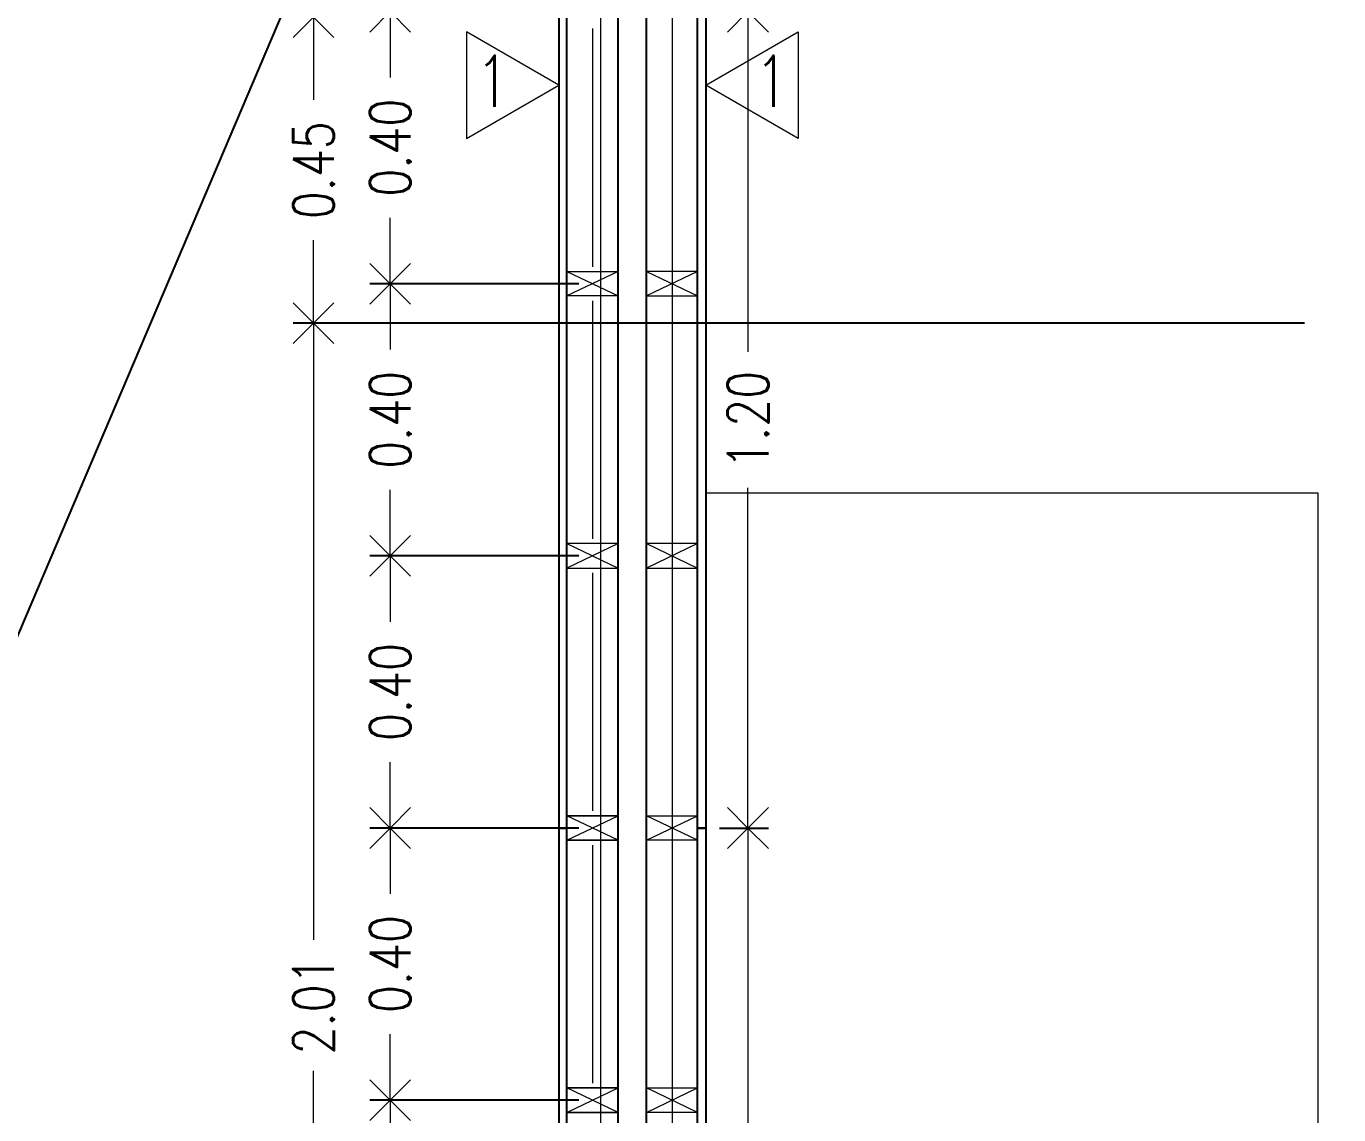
# Model space of a CAD drawing. Header units: metres. Extents: x -2 to 612, y -64 to 156.
# Drawn here: x 469.147 to 471.076, y 47.64 to 49.24 of the extents above; entities that cross this region are included whole.
import ezdxf

# ---------------------------------------------------------------- set-up
doc = ezdxf.new("R2010")
doc.units = ezdxf.units.M
doc.header["$LTSCALE"] = 5
doc.header["$MEASUREMENT"] = 0
doc.layers.get('0').update_dxf_attribs({"color": 30})
doc.layers.get('DEFPOINTS').update_dxf_attribs({"color": 210})
for name, color, linetype, lineweight in [('A-ANNO-DIMS', 3, 'Continuous', 18), ('A-ANNO-SYMB', 3, 'Continuous', 18), ('A-ANNO-TEXT', 3, 'Continuous', 18), ('A-DETL-MCUT', 4, 'Continuous', 25), ('A-ELEV-MBE2', 4, 'Continuous', 25), ('A-FURN', 8, 'Continuous', 18), ('A-WALL-PATT', 8, 'Continuous', 18), ('A-WALL-STUD', 3, 'Continuous', 18)]:
    doc.layers.add(name, color=color, linetype=linetype, lineweight=lineweight)
doc.styles.add('E-ROMANS', font='romans.shx', dxfattribs={"width": 0.8})
doc.dimstyles.new('E-0050_ARW_12', dxfattribs={"dimscale": 0.001, "dimtxt": 60, "dimasz": 60, "dimexe": 30, "dimexo": 20, "dimgap": 30, "dimtad": 0, "dimzin": 0, "dimdsep": 46, "dimtxsty": 'E-ROMANS', "dimblk": 'OPEN90', "dimcen": 30, "dimclrd": 256, "dimclre": 256, "dimclrt": 256, "dimadec": 0, "dimazin": 0, "dimtfac": 1, "dimtmove": 1, "dimatfit": 3, "dimldrblk": 'OPEN90', "dimfxl": 1, "dimtfill": 1, "dimtolj": 1, "dimtzin": 0, "dimlwd": -1, "dimarcsym": 0})

# ---------------------------------------------------------------- blocks, each defined once
blk = doc.blocks.new('_Open90')
at = {"color": 0, "linetype": 'ByBlock', "lineweight": -2}
for p, q in [((-0.5, 0.5), (0, 0)), ((0, 0), (-1, 0)), ((0, 0), (-0.5, -0.5))]:
    blk.add_line(p, q, dxfattribs=at)
blk = doc.blocks.new('*D1304')
at = {"layer": 'A-ANNO-DIMS', "lineweight": -2, "transparency": 16777216}
for p, q in [((470.1656, 48.0615), (470.2375, 48.0615)), ((470.1656, 46.8615), (470.2375, 46.8615))]:
    blk.add_line(p, q, dxfattribs=at)
at = {"layer": 'A-ANNO-DIMS', "transparency": 16777216}
for p, q in [((470.2075, 48.0015), (470.2075, 47.5613)), ((470.2075, 46.9215), (470.2075, 47.3618))]:
    blk.add_line(p, q, dxfattribs=at)
at = {"layer": 'DEFPOINTS', "color": 0, "transparency": 16777216}
for p in [(470.1456, 48.0615), (470.2075, 48.0615), (470.1456, 46.8615)]:
    blk.add_point(p, dxfattribs=at)
at = {"layer": 'A-ANNO-DIMS', "transparency": 16777216, "xscale": 0.06, "yscale": 0.06, "zscale": 0.06}
for p, rotation in [((470.2075, 48.0615), 90), ((470.2075, 46.8615), 270)]:
    blk.add_blockref('_Open90', p, dxfattribs=dict(at, rotation=rotation))
at = {"layer": 'A-ANNO-DIMS', "transparency": 16777216, "insert": (470.2075, 47.4615), "char_height": 0.06, "attachment_point": 5, "rotation": 90, "style": 'E-ROMANS', "bg_fill": 3, "box_fill_scale": 1.25, "bg_fill_color": 256, "bg_fill_true_color": 13158600, "bg_fill_transparency": 0}
blk.add_mtext('\\A1;1.20', dxfattribs=at)
blk = doc.blocks.new('*D1305')
at = {"layer": 'A-ANNO-DIMS', "lineweight": -2, "transparency": 16777216}
for p, q in [((470.1656, 49.2615), (470.2375, 49.2615)), ((470.1656, 48.0615), (470.2375, 48.0615))]:
    blk.add_line(p, q, dxfattribs=at)
at = {"layer": 'A-ANNO-DIMS', "transparency": 16777216}
for p, q in [((470.2075, 49.2015), (470.2075, 48.7613)), ((470.2075, 48.1215), (470.2075, 48.5618))]:
    blk.add_line(p, q, dxfattribs=at)
at = {"layer": 'DEFPOINTS', "color": 0, "transparency": 16777216}
for p in [(470.1456, 49.2615), (470.2075, 49.2615), (470.1456, 48.0615)]:
    blk.add_point(p, dxfattribs=at)
at = {"layer": 'A-ANNO-DIMS', "transparency": 16777216, "xscale": 0.06, "yscale": 0.06, "zscale": 0.06}
for p, rotation in [((470.2075, 49.2615), 90), ((470.2075, 48.0615), 270)]:
    blk.add_blockref('_Open90', p, dxfattribs=dict(at, rotation=rotation))
at = {"layer": 'A-ANNO-DIMS', "transparency": 16777216, "insert": (470.2075, 48.6615), "char_height": 0.06, "attachment_point": 5, "rotation": 90, "style": 'E-ROMANS', "bg_fill": 3, "box_fill_scale": 1.25, "bg_fill_color": 256, "bg_fill_true_color": 13158600, "bg_fill_transparency": 0}
blk.add_mtext('\\A1;1.20', dxfattribs=at)
blk = doc.blocks.new('*D742')
at = {"layer": 'A-ANNO-DIMS', "lineweight": -2, "transparency": 16777216}
for p, q in [((469.9591, 47.6615), (469.6517, 47.6615)), ((469.9591, 47.2614), (469.6517, 47.2614))]:
    blk.add_line(p, q, dxfattribs=at)
at = {"layer": 'A-ANNO-DIMS', "transparency": 16777216}
for p, q in [((469.6817, 47.6015), (469.6817, 47.5646)), ((469.6817, 47.3214), (469.6817, 47.3583))]:
    blk.add_line(p, q, dxfattribs=at)
at = {"layer": 'DEFPOINTS', "color": 0, "transparency": 16777216}
for p in [(469.6817, 47.6615), (469.9791, 47.6615), (469.9791, 47.2614)]:
    blk.add_point(p, dxfattribs=at)
at = {"layer": 'A-ANNO-DIMS', "transparency": 16777216, "xscale": 0.06, "yscale": 0.06, "zscale": 0.06}
for p, rotation in [((469.6817, 47.6615), 90), ((469.6817, 47.2614), 270)]:
    blk.add_blockref('_Open90', p, dxfattribs=dict(at, rotation=rotation))
at = {"layer": 'A-ANNO-DIMS', "transparency": 16777216, "insert": (469.6817, 47.4615), "char_height": 0.06, "attachment_point": 5, "rotation": 90, "style": 'E-ROMANS', "bg_fill": 3, "box_fill_scale": 1.25, "bg_fill_color": 256, "bg_fill_true_color": 13158600, "bg_fill_transparency": 0}
blk.add_mtext('\\A1;0.40', dxfattribs=at)
blk = doc.blocks.new('*D743')
at = {"layer": 'A-ANNO-DIMS', "lineweight": -2, "transparency": 16777216}
for p, q in [((469.9591, 48.0615), (469.6517, 48.0615)), ((469.9591, 47.6615), (469.6517, 47.6615))]:
    blk.add_line(p, q, dxfattribs=at)
at = {"layer": 'A-ANNO-DIMS', "transparency": 16777216}
for p, q in [((469.6817, 48.0015), (469.6817, 47.9647)), ((469.6817, 47.7215), (469.6817, 47.7584))]:
    blk.add_line(p, q, dxfattribs=at)
at = {"layer": 'DEFPOINTS', "color": 0, "transparency": 16777216}
for p in [(469.6817, 48.0615), (469.9791, 48.0615), (469.9791, 47.6615)]:
    blk.add_point(p, dxfattribs=at)
at = {"layer": 'A-ANNO-DIMS', "transparency": 16777216, "xscale": 0.06, "yscale": 0.06, "zscale": 0.06}
for p, rotation in [((469.6817, 48.0615), 90), ((469.6817, 47.6615), 270)]:
    blk.add_blockref('_Open90', p, dxfattribs=dict(at, rotation=rotation))
at = {"layer": 'A-ANNO-DIMS', "transparency": 16777216, "insert": (469.6817, 47.8615), "char_height": 0.06, "attachment_point": 5, "rotation": 90, "style": 'E-ROMANS', "bg_fill": 3, "box_fill_scale": 1.25, "bg_fill_color": 256, "bg_fill_true_color": 13158600, "bg_fill_transparency": 0}
blk.add_mtext('\\A1;0.40', dxfattribs=at)
blk = doc.blocks.new('*D744')
at = {"layer": 'A-ANNO-DIMS', "lineweight": -2, "transparency": 16777216}
for p, q in [((469.9591, 48.4615), (469.6517, 48.4615)), ((469.9591, 48.0615), (469.6517, 48.0615))]:
    blk.add_line(p, q, dxfattribs=at)
at = {"layer": 'A-ANNO-DIMS', "transparency": 16777216}
for p, q in [((469.6817, 48.4015), (469.6817, 48.3647)), ((469.6817, 48.1215), (469.6817, 48.1584))]:
    blk.add_line(p, q, dxfattribs=at)
at = {"layer": 'DEFPOINTS', "color": 0, "transparency": 16777216}
for p in [(469.6817, 48.4615), (469.9791, 48.4615), (469.9791, 48.0615)]:
    blk.add_point(p, dxfattribs=at)
at = {"layer": 'A-ANNO-DIMS', "transparency": 16777216, "xscale": 0.06, "yscale": 0.06, "zscale": 0.06}
for p, rotation in [((469.6817, 48.4615), 90), ((469.6817, 48.0615), 270)]:
    blk.add_blockref('_Open90', p, dxfattribs=dict(at, rotation=rotation))
at = {"layer": 'A-ANNO-DIMS', "transparency": 16777216, "insert": (469.6817, 48.2615), "char_height": 0.06, "attachment_point": 5, "rotation": 90, "style": 'E-ROMANS', "bg_fill": 3, "box_fill_scale": 1.25, "bg_fill_color": 256, "bg_fill_true_color": 13158600, "bg_fill_transparency": 0}
blk.add_mtext('\\A1;0.40', dxfattribs=at)
blk = doc.blocks.new('*D745')
at = {"layer": 'A-ANNO-DIMS', "lineweight": -2, "transparency": 16777216}
for p, q in [((469.9591, 48.8615), (469.6517, 48.8615)), ((469.9591, 48.4615), (469.6517, 48.4615))]:
    blk.add_line(p, q, dxfattribs=at)
at = {"layer": 'A-ANNO-DIMS', "transparency": 16777216}
for p, q in [((469.6817, 48.8015), (469.6817, 48.7647)), ((469.6817, 48.5215), (469.6817, 48.5584))]:
    blk.add_line(p, q, dxfattribs=at)
at = {"layer": 'DEFPOINTS', "color": 0, "transparency": 16777216}
for p in [(469.6817, 48.8615), (469.9791, 48.8615), (469.9791, 48.4615)]:
    blk.add_point(p, dxfattribs=at)
at = {"layer": 'A-ANNO-DIMS', "transparency": 16777216, "xscale": 0.06, "yscale": 0.06, "zscale": 0.06}
for p, rotation in [((469.6817, 48.8615), 90), ((469.6817, 48.4615), 270)]:
    blk.add_blockref('_Open90', p, dxfattribs=dict(at, rotation=rotation))
at = {"layer": 'A-ANNO-DIMS', "transparency": 16777216, "insert": (469.6817, 48.6615), "char_height": 0.06, "attachment_point": 5, "rotation": 90, "style": 'E-ROMANS', "bg_fill": 3, "box_fill_scale": 1.25, "bg_fill_color": 256, "bg_fill_true_color": 13158600, "bg_fill_transparency": 0}
blk.add_mtext('\\A1;0.40', dxfattribs=at)
blk = doc.blocks.new('*D746')
at = {"layer": 'A-ANNO-DIMS', "lineweight": -2, "transparency": 16777216}
for p, q in [((469.9591, 49.2615), (469.6517, 49.2615)), ((469.9591, 48.8615), (469.6517, 48.8615))]:
    blk.add_line(p, q, dxfattribs=at)
at = {"layer": 'A-ANNO-DIMS', "transparency": 16777216}
for p, q in [((469.6817, 49.2015), (469.6817, 49.1647)), ((469.6817, 48.9215), (469.6817, 48.9584))]:
    blk.add_line(p, q, dxfattribs=at)
at = {"layer": 'DEFPOINTS', "color": 0, "transparency": 16777216}
for p in [(469.6817, 49.2615), (469.9791, 49.2615), (469.9791, 48.8615)]:
    blk.add_point(p, dxfattribs=at)
at = {"layer": 'A-ANNO-DIMS', "transparency": 16777216, "xscale": 0.06, "yscale": 0.06, "zscale": 0.06}
for p, rotation in [((469.6817, 49.2615), 90), ((469.6817, 48.8615), 270)]:
    blk.add_blockref('_Open90', p, dxfattribs=dict(at, rotation=rotation))
at = {"layer": 'A-ANNO-DIMS', "transparency": 16777216, "insert": (469.6817, 49.0615), "char_height": 0.06, "attachment_point": 5, "rotation": 90, "style": 'E-ROMANS', "bg_fill": 3, "box_fill_scale": 1.25, "bg_fill_color": 256, "bg_fill_true_color": 13158600, "bg_fill_transparency": 0}
blk.add_mtext('\\A1;0.40', dxfattribs=at)
blk = doc.blocks.new('*D1285')
at = {"layer": 'A-ANNO-DIMS', "lineweight": -2, "transparency": 16777216}
for p, q in [((471.0256, 48.8035), (469.5391, 48.8035)), ((471.2462, 46.7979), (469.5391, 46.7979))]:
    blk.add_line(p, q, dxfattribs=at)
at = {"layer": 'A-ANNO-DIMS', "transparency": 16777216}
for p, q in [((469.5691, 48.7435), (469.5691, 47.897)), ((469.5691, 46.8579), (469.5691, 47.7044))]:
    blk.add_line(p, q, dxfattribs=at)
at = {"layer": 'DEFPOINTS', "color": 0, "transparency": 16777216}
for p in [(469.5691, 48.8035), (471.0456, 48.8035), (471.2662, 46.7979)]:
    blk.add_point(p, dxfattribs=at)
at = {"layer": 'A-ANNO-DIMS', "transparency": 16777216, "xscale": 0.06, "yscale": 0.06, "zscale": 0.06}
for p, rotation in [((469.5691, 48.8035), 90), ((469.5691, 46.7979), 270)]:
    blk.add_blockref('_Open90', p, dxfattribs=dict(at, rotation=rotation))
at = {"layer": 'A-ANNO-DIMS', "transparency": 16777216, "insert": (469.5691, 47.8007), "char_height": 0.06, "attachment_point": 5, "rotation": 90, "style": 'E-ROMANS', "bg_fill": 3, "box_fill_scale": 1.25, "bg_fill_color": 256, "bg_fill_true_color": 13158600, "bg_fill_transparency": 0}
blk.add_mtext('\\A1;2.01', dxfattribs=at)
blk = doc.blocks.new('*D691')
at = {"layer": 'A-ANNO-DIMS', "lineweight": -2, "transparency": 16777216}
for p, q in [((470.9766, 49.2535), (469.5391, 49.2535)), ((471.0256, 48.8035), (469.5391, 48.8035))]:
    blk.add_line(p, q, dxfattribs=at)
at = {"layer": 'A-ANNO-DIMS', "transparency": 16777216}
for p, q in [((469.5691, 49.1935), (469.5691, 49.1317)), ((469.5691, 48.8635), (469.5691, 48.9254))]:
    blk.add_line(p, q, dxfattribs=at)
at = {"layer": 'DEFPOINTS', "color": 0, "transparency": 16777216}
for p in [(469.5691, 49.2535), (470.9966, 49.2535), (471.0456, 48.8035)]:
    blk.add_point(p, dxfattribs=at)
at = {"layer": 'A-ANNO-DIMS', "transparency": 16777216, "xscale": 0.06, "yscale": 0.06, "zscale": 0.06}
for p, rotation in [((469.5691, 49.2535), 90), ((469.5691, 48.8035), 270)]:
    blk.add_blockref('_Open90', p, dxfattribs=dict(at, rotation=rotation))
at = {"layer": 'A-ANNO-DIMS', "transparency": 16777216, "insert": (469.5691, 49.0285), "char_height": 0.06, "attachment_point": 5, "rotation": 90, "style": 'E-ROMANS', "bg_fill": 3, "box_fill_scale": 1.25, "bg_fill_color": 256, "bg_fill_true_color": 13158600, "bg_fill_transparency": 0}
blk.add_mtext('\\A1;0.45', dxfattribs=at)

msp = doc.modelspace()

# ---------------------------------------------------------------- linework, layer by layer
at = {"layer": 'A-DETL-MCUT'}
for points in [[(470.13361, 48.06154), (470.13361, 49.26154), (470.14561, 49.26154), (470.14561, 48.06154)], [(470.13361, 46.86154), (470.13361, 48.06154), (470.14561, 48.06154), (470.14561, 46.86154)]]:
    msp.add_lwpolyline(points, close=True, dxfattribs=at)
at = {"layer": 'A-ELEV-MBE2'}
msp.add_line((470.05861, 43.00954), (470.05862, 50.41353), dxfattribs=at)
at = {"layer": 'A-ELEV-MBE2', "ltscale": 7}
msp.add_line((466.96257, 43.23954), (469.92957, 50.21353), dxfattribs=at)

# ---------------------------------------------------------------- next in the draw order: dimensions: what is measured, and where the dimension line sits
at = {"layer": 'A-ANNO-DIMS'}
for base, p1, p2, picture, middle in [((470.20747, 48.06154), (470.14561, 46.86154), (470.14561, 48.06154), '*D1304', (470.20747, 47.46154)), ((469.68165, 47.66153), (469.97906, 47.26142), (469.97906, 47.66153), '*D742', (469.68165, 47.46147))]:
    dim = msp.add_linear_dim(base=base, p1=p1, p2=p2, angle=90, dimstyle='E-0050_ARW_12', dxfattribs=at)
    dim.commit()
    dim.dimension.update_dxf_attribs({"geometry": picture, "text_midpoint": middle})

# ---------------------------------------------------------------- next in the draw order: dimensions: what is measured, and where the dimension line sits
for base, p1, p2, picture, middle in [((470.20747, 49.26154), (470.14561, 48.06154), (470.14562, 49.26154), '*D1305', (470.20747, 48.66154)), ((469.68165, 48.06153), (469.97906, 47.66153), (469.97907, 48.06153), '*D743', (469.68165, 47.86153))]:
    dim = msp.add_linear_dim(base=base, p1=p1, p2=p2, angle=90, dimstyle='E-0050_ARW_12', dxfattribs=at)
    dim.commit()
    dim.dimension.update_dxf_attribs({"geometry": picture, "text_midpoint": middle})

# ---------------------------------------------------------------- next in the draw order: dimensions: what is measured, and where the dimension line sits
dim = msp.add_linear_dim(base=(469.68165, 48.46153), p1=(469.97907, 48.06153), p2=(469.97906, 48.46153), angle=90, dimstyle='E-0050_ARW_12', dxfattribs=at)
dim.commit()
dim.dimension.update_dxf_attribs({"geometry": '*D744', "text_midpoint": (469.68165, 48.26153)})

# ---------------------------------------------------------------- next in the draw order: dimensions: what is measured, and where the dimension line sits
dim = msp.add_linear_dim(base=(469.68165, 48.86153), p1=(469.97906, 48.46153), p2=(469.97906, 48.86153), angle=90, dimstyle='E-0050_ARW_12', dxfattribs=at)
dim.commit()
dim.dimension.update_dxf_attribs({"geometry": '*D745', "text_midpoint": (469.68165, 48.66153)})

# ---------------------------------------------------------------- next in the draw order: dimensions: what is measured, and where the dimension line sits
for base, p1, p2, picture, middle in [((469.68165, 49.26153), (469.97906, 48.86153), (469.97907, 49.26153), '*D746', (469.68165, 49.06153)), ((469.56906, 48.80354), (471.26625, 46.79786), (471.04561, 48.80354), '*D1285', (469.56906, 47.8007))]:
    dim = msp.add_linear_dim(base=base, p1=p1, p2=p2, angle=90, dimstyle='E-0050_ARW_12', dxfattribs=at)
    dim.commit()
    dim.dimension.update_dxf_attribs({"geometry": picture, "text_midpoint": middle})

# ---------------------------------------------------------------- next in the draw order: linework, layer by layer
at = {"layer": 'A-DETL-MCUT'}
msp.add_lwpolyline([(469.94157, 46.86154), (469.94157, 48.06154), (469.92957, 48.06154), (469.92957, 46.86154)], close=True, dxfattribs=at)
at = {"layer": 'A-FURN'}
for p, q in [((470.14561, 48.55354), (470.14561, 46.55354)), ((471.04561, 48.55354), (470.14561, 48.55354)), ((471.04561, 46.55354), (471.04561, 48.55354))]:
    msp.add_line(p, q, dxfattribs=at)
at = {"layer": 'A-WALL-PATT', "ltscale": 0.1}
for p, q in [((469.97906, 48.43654), (469.97906, 48.08654)), ((470.09611, 48.43654), (470.09611, 48.08654)), ((469.97906, 48.03654), (469.97906, 47.68654)), ((470.09611, 48.03654), (470.09611, 47.68654))]:
    msp.add_line(p, q, dxfattribs=at)
at = {"layer": 'A-WALL-STUD'}
for p, q in [((470.01656, 48.47955), (469.94156, 48.44355)), ((469.94156, 48.47955), (470.01656, 48.44355)), ((470.13361, 48.47954), (470.05861, 48.44354)), ((470.05861, 48.47954), (470.13361, 48.44354)), ((470.01656, 48.04355), (469.94156, 48.07955)), ((469.94156, 48.04355), (470.01656, 48.07955)), ((469.94156, 48.04354), (470.01656, 48.07954)), ((470.01656, 48.04354), (469.94156, 48.07954)), ((470.13361, 48.04354), (470.05861, 48.07954)), ((470.05861, 48.04354), (470.13361, 48.07954)), ((470.01656, 47.64355), (469.94156, 47.67955)), ((469.94156, 47.64355), (470.01656, 47.67955)), ((469.94156, 47.64354), (470.01656, 47.67954)), ((470.01656, 47.64354), (469.94156, 47.67954)), ((470.13361, 47.64354), (470.05861, 47.67954)), ((470.05861, 47.64354), (470.13361, 47.67954))]:
    msp.add_line(p, q, dxfattribs=at)
for points in [[(470.01656, 48.47955), (469.94156, 48.47955), (469.94156, 48.44355), (470.01656, 48.44355)], [(470.13361, 48.47954), (470.05861, 48.47954), (470.05861, 48.44354), (470.13361, 48.44354)], [(470.01656, 48.04355), (469.94156, 48.04355), (469.94156, 48.07955), (470.01656, 48.07955)], [(469.94156, 48.04354), (470.01656, 48.04354), (470.01656, 48.07954), (469.94156, 48.07954)], [(470.13361, 48.04354), (470.05861, 48.04354), (470.05861, 48.07954), (470.13361, 48.07954)], [(470.01656, 47.64355), (469.94156, 47.64355), (469.94156, 47.67955), (470.01656, 47.67955)], [(469.94156, 47.64354), (470.01656, 47.64354), (470.01656, 47.67954), (469.94156, 47.67954)], [(470.13361, 47.64354), (470.05861, 47.64354), (470.05861, 47.67954), (470.13361, 47.67954)]]:
    msp.add_lwpolyline(points, close=True, dxfattribs=at)

# ---------------------------------------------------------------- next in the draw order: dimensions: what is measured, and where the dimension line sits
at = {"layer": 'A-ANNO-DIMS'}
dim = msp.add_linear_dim(base=(469.56906, 49.25354), p1=(471.04561, 48.80354), p2=(470.99663, 49.25354), angle=90, dimstyle='E-0050_ARW_12', dxfattribs=at)
dim.commit()
dim.dimension.update_dxf_attribs({"geometry": '*D691', "text_midpoint": (469.56906, 49.02854)})

# ---------------------------------------------------------------- next in the draw order: linework, layer by layer
at = {"layer": 'A-ANNO-SYMB'}
for p, q in [((470.09611, 52.74904), (470.09611, 41.59435)), ((469.99107, 41.94594), (469.99107, 52.35044))]:
    msp.add_line(p, q, dxfattribs=at)
at = {"layer": 'A-ANNO-TEXT'}
for points in [[(469.92957, 49.15363), (469.79371, 49.23206), (469.79371, 49.07519)], [(470.14561, 49.15363), (470.28147, 49.23206), (470.28147, 49.07519)]]:
    msp.add_lwpolyline(points, close=True, dxfattribs=at)
at = {"layer": 'A-DETL-MCUT'}
msp.add_lwpolyline([(469.94157, 48.06154), (469.94157, 49.26154), (469.92957, 49.26154), (469.92957, 48.06154)], close=True, dxfattribs=at)
at = {"layer": 'A-ELEV-MBE2'}
msp.add_line((470.01657, 43.00954), (470.01657, 50.41348), dxfattribs=at)
at = {"layer": 'A-WALL-PATT', "ltscale": 0.1}
for p, q in [((469.97906, 49.23655), (469.97906, 48.88655)), ((470.09612, 49.23654), (470.09612, 48.88654)), ((469.97906, 48.83654), (469.97906, 48.48654)), ((470.09611, 48.83654), (470.09611, 48.48654))]:
    msp.add_line(p, q, dxfattribs=at)
at = {"layer": 'A-WALL-STUD'}
for p, q in [((469.94156, 48.87954), (470.01656, 48.84354)), ((470.01656, 48.87954), (469.94156, 48.84354)), ((470.13361, 48.87954), (470.05861, 48.84354)), ((470.05861, 48.87954), (470.13361, 48.84354))]:
    msp.add_line(p, q, dxfattribs=at)
for points in [[(469.94156, 48.87954), (470.01656, 48.87954), (470.01656, 48.84354), (469.94156, 48.84354)], [(470.13361, 48.87954), (470.05861, 48.87954), (470.05861, 48.84354), (470.13361, 48.84354)]]:
    msp.add_lwpolyline(points, close=True, dxfattribs=at)

# ---------------------------------------------------------------- next in the draw order: texts
at = {"layer": 'A-ANNO-TEXT', "char_height": 0.075, "attachment_point": 5, "style": 'E-ROMANS'}
for insert, rotation in [((469.83266, 49.15928), 0.00048), ((470.24251, 49.15928), 359.99952)]:
    msp.add_mtext('\\pi-0.45,l0.45,t0.45;1', dxfattribs=dict(at, insert=insert, rotation=rotation))

doc.saveas('drawing.dxf')
